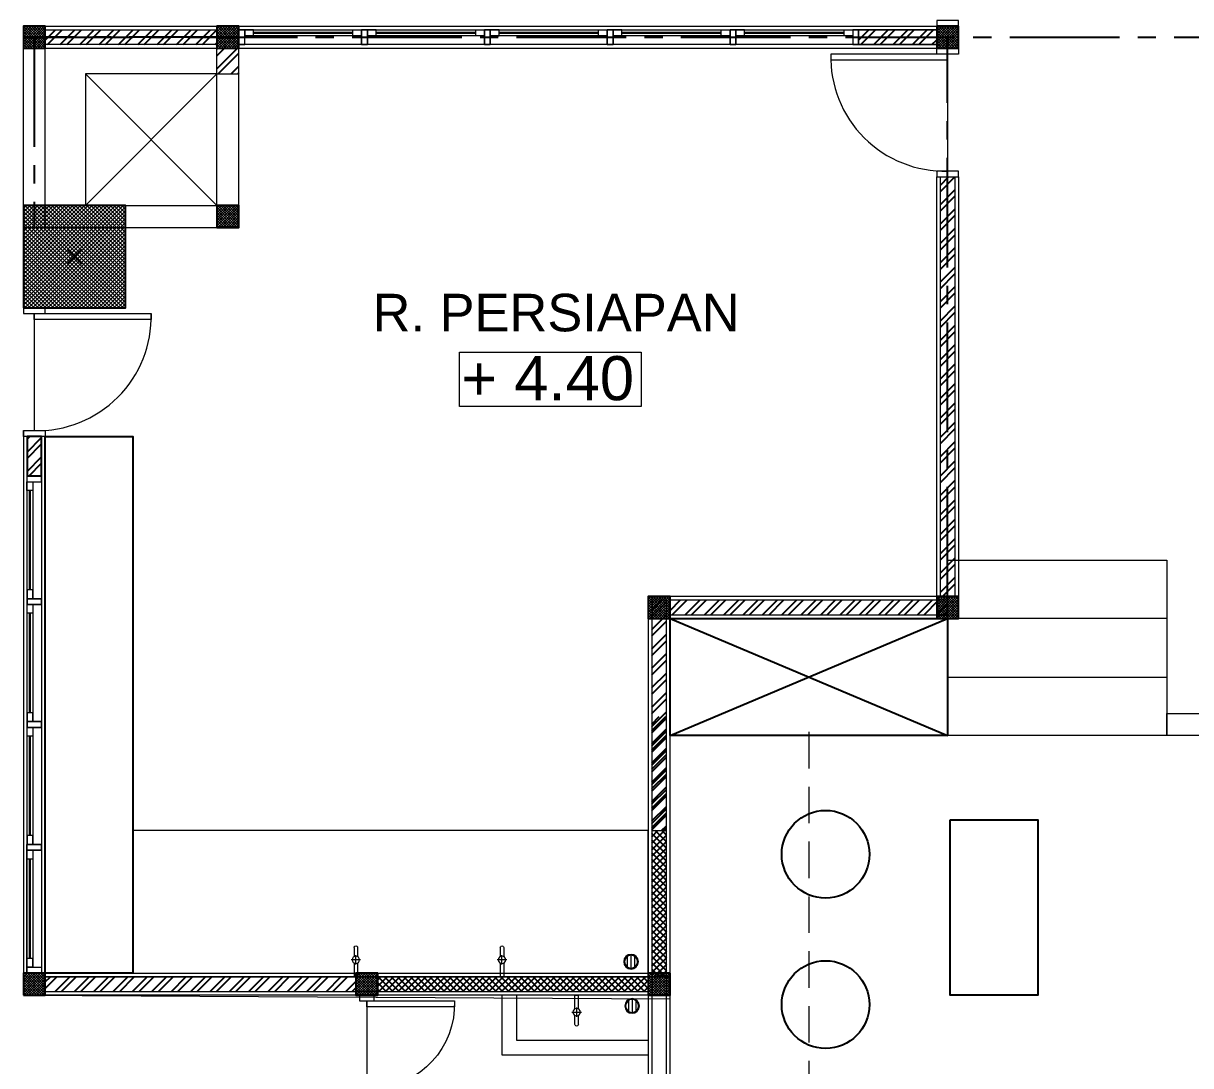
# Model space of a CAD drawing. Header units: inches. Extents: x 249 to 1192, y -18 to 440.
# Drawn here: x 259.04 to 267.02, y 212.84 to 219.97 of the extents above; entities that cross this region are included whole.
import ezdxf

# ---------------------------------------------------------------- set-up
doc = ezdxf.new("R2010")
doc.units = ezdxf.units.IN
doc.header["$MEASUREMENT"] = 0
doc.linetypes.add('CENTER2', pattern=[1.125, 0.75, -0.125, 0.125, -0.125])
doc.linetypes.add('HIDDEN', pattern=[0.375, 0.25, -0.125])
for name, color, linetype, lineweight in [('ARSIR BETON', 8, 'Continuous', 0), ('DINDING', 6, 'Continuous', 0), ('DINDING2', 137, 'Continuous', 20), ('KACA', 141, 'Continuous', 30), ('KUSEN', 16, 'Continuous', 15), ('SANITAIR', 6, 'Continuous', 9), ('TEXT (KET. RUANG)', 7, 'Continuous', 5)]:
    doc.layers.add(name, color=color, linetype=linetype, lineweight=lineweight)
for name, color, linetype in [('ARSIR DINDING', 64, 'Continuous'), ('AS', 15, 'CENTER2'), ('FURNITURE', 11, 'Continuous'), ('KOLOM', 5, 'Continuous')]:
    doc.layers.add(name, color=color, linetype=linetype)
doc.styles.get("Standard").update_dxf_attribs({"font": 'arial.ttf'})

# ---------------------------------------------------------------- blocks, each defined once
blk = doc.blocks.new('K1')
at = {"layer": 'ARSIR BETON'}
h = blk.add_hatch(dxfattribs=at)
h.set_pattern_fill('ANSI37', color=256, scale=0.15, style=0)
h.set_pattern_definition([(45, (258.3748891430789, 277.1207513811261), (-0.01325825214724776, 0.01325825214724777), []), (135, (258.3748891430789, 277.1207513811261), (-0.01325825214724777, -0.01325825214724776), [])])
h.paths.add_polyline_path([(259.1248891430789, 277.170751381126), (259.1248891430789, 277.870751381126), (258.4248891430789, 277.870751381126), (258.4248891430789, 277.170751381126)])
at = {"layer": 'KOLOM'}
blk.add_lwpolyline([(258.4248891430789, 277.170751381126), (259.1248891430789, 277.170751381126), (259.1248891430789, 277.870751381126), (258.4248891430789, 277.870751381126)], close=True, dxfattribs=at)
for points in [[(258.7248891430789, 277.5707513811261), (258.8248891430789, 277.4707513811261)], [(258.7248891430789, 277.4707513811261), (258.8248891430789, 277.5707513811261)]]:
    blk.add_lwpolyline(points, dxfattribs=at)
blk = doc.blocks.new('ELV.+4.40')
at = {"layer": 'TEXT (KET. RUANG)', "color": 1}
blk.add_lwpolyline([(5.397067376937002, 254.0859038133255), (6.639532090802845, 254.0859038133255), (6.639532090802845, 253.7128537537876), (5.397067376937002, 253.7128537537876)], close=True, dxfattribs=at)
at = {"layer": 'TEXT (KET. RUANG)'}
blk.add_text('+ 4.40', height=0.3014990433612379, dxfattribs=at).set_placement((5.408872780559818, 253.756216147584))
blk = doc.blocks.new('K2')
at = {"layer": 'ARSIR BETON'}
h = blk.add_hatch(dxfattribs=at)
h.set_pattern_fill('ANSI37', color=256, scale=0.1, style=0)
h.set_pattern_definition([(45, (-38.74362574940218, 268.0828744956948), (-0.008838834764831844, 0.008838834764831846), []), (135, (-38.74362574940218, 268.0828744956948), (-0.008838834764831846, -0.008838834764831844), [])])
h.paths.add_polyline_path([(-38.59362574940219, 268.2328744956948), (-38.74362574940218, 268.2328744956948), (-38.74362574940218, 268.0828744956948), (-38.59362574940219, 268.0828744956948)])
at = {"layer": 'KOLOM'}
blk.add_lwpolyline([(-38.74362574940218, 268.0828744956948), (-38.59362574940219, 268.0828744956948), (-38.59362574940219, 268.2328744956948), (-38.74362574940218, 268.2328744956948)], close=True, dxfattribs=at)
blk = doc.blocks.new('Skran')
for p, q in [((-0.1999999999999993, 0.01249999999999929), (-0.1381470207876845, 0.01249999999999929)), ((-0.08365951712238129, 3.552713678800501e-15), (-0.1487834406943485, 3.552713678800501e-15)), ((-0.1162214789083613, -0.03256196178598358), (-0.1162214789083613, 0.03256196178598358)), ((-0.09429593702904526, 0.01249999999999929), (0, 0.01249999999999929)), ((0, -0.01249999999999929), (0, 0.01249999999999929)), ((-0.1999999999999993, -0.01249999999999929), (-0.1381470207876845, -0.01249999999999929)), ((-0.09429593702904526, -0.01249999999999929), (0, -0.01249999999999929))]:
    blk.add_line(p, q)
blk.add_circle((-0.1162214789083649, 0), 0.02523845055972984)
blk.add_arc((-0.1999999999999993, 0), 0.01249999999999929, 89.99922536801554, 270.0007746319845)
blk = doc.blocks.new('*X38')
at = {"color": 0}
for p, q in [((18.49097112662786, 19.19259810712877), (18.5794679931022, 19.19263672117366)), ((18.49869942035578, 19.21760148161308), (18.57171788275931, 19.2176333419297)), ((18.49872123697086, 19.16760148637273), (18.57173969937415, 19.16763334668935))]:
    blk.add_line(p, q, dxfattribs=at)
blk = doc.blocks.new('SFLOOR')
for radius in [0.05, 0.0442484374487798]:
    blk.add_circle((0, 0), radius)
blk.add_blockref('*X38', (-18.53521955986502, -19.19261741415121))
blk = doc.blocks.new('p toilet')
at = {"layer": 'KUSEN'}
for points in [[(611.2182166729801, 191.392159187194), (611.2182166729801, 191.992159187194), (611.1782166729802, 191.992159187194), (611.1782166729802, 191.392159187194)], [(610.6182166729802, 191.3421591871939), (610.5782166729803, 191.3421591871939), (610.5782166729803, 191.4421591871941), (610.6182166729802, 191.4421591871941)], [(611.2582166729801, 191.3421591871939), (611.2182166729801, 191.3421591871939), (611.2182166729801, 191.4421591871941), (611.2582166729801, 191.4421591871941)]]:
    blk.add_lwpolyline(points, close=True, dxfattribs=at)
blk.add_lwpolyline([(611.2182166729801, 191.392159187194), (610.6182166729802, 191.392159187194)], dxfattribs=at)
blk.add_arc((611.1982166729802, 191.4117046417394), 0.5807990008074185, 88.02661130776657, 176.9942828482264, dxfattribs=at)
blk = doc.blocks.new('K15')
at = {"layer": 'ARSIR BETON'}
h = blk.add_hatch(dxfattribs=at)
h.set_pattern_fill('ANSI37', color=256, scale=0.1, angle=179.9999724896534, style=0)
h.set_pattern_definition([(224.9999724896533, (665.1914691677501, 113.3464416458989), (0.008838830520898542, -0.008838839008763111), []), (314.9999724896534, (665.1914691677501, 113.3464416458989), (0.008838839008763111, 0.008838830520898542), [])])
h.paths.add_polyline_path([(665.3164691677503, 113.4963508750254), (665.2664691677502, 113.4963508750255), (665.2664691677502, 113.3464416458989), (665.3164691677503, 113.3464416458989)])
h.paths.add_polyline_path([(665.2664691677502, 113.4963508750255), (665.2164691677501, 113.4963508750255), (665.2164691677501, 113.3464416458989), (665.2664691677502, 113.3464416458989)])
h.paths.add_polyline_path([(665.2164691677501, 113.4964416458989), (665.1914691677501, 113.4964416458989), (665.1914691677501, 113.3464416458989), (665.2164691677501, 113.3464416458989)])
h.paths.add_polyline_path([(665.3414691677501, 113.4964416458989), (665.31646916775, 113.4964416458989), (665.31646916775, 113.4963508750254), (665.31646916775, 113.3464416458989), (665.3414691677501, 113.3464416458989)])
at = {"layer": 'KOLOM'}
blk.add_lwpolyline([(665.1914691677501, 113.3464416458989), (665.3414691677501, 113.3464416458989), (665.3414691677501, 113.4964416458989), (665.1914691677501, 113.4964416458989)], close=True, dxfattribs=at)
blk = doc.blocks.new('TOILET LT.2')
at = {"layer": 'ARSIR DINDING'}
h = blk.add_hatch(dxfattribs=at)
h.set_pattern_fill('ANSI32', color=256, scale=0.25, style=0)
h.set_pattern_definition([(45, (652.503677726357, 115.5129115170939), (-0.06629126073623882, 0.06629126073623884), []), (45, (652.547871900107, 115.5129115170939), (-0.06629126073623882, 0.06629126073623884), [])])
h.paths.add_polyline_path([(656.628677726357, 115.6129115170939), (652.503677726357, 115.6129115170939), (652.503677726357, 115.5129115170939), (656.628677726357, 115.5129115170939)])
h.paths.add_polyline_path([(656.7536777263571, 116.6879114570757), (656.6536777263569, 116.6879115050903), (656.6536777263569, 115.6379115170939), (656.7536777263571, 115.6379115170939)])
h.paths.add_polyline_path([(656.7536776543351, 119.3379115170939), (656.6536779808342, 119.3379115050902), (656.6536777263569, 118.1379115771122), (656.7536777263571, 118.1379115290976)])
h.paths.add_polyline_path([(656.7536776543351, 122.6434324469852), (656.6536777263569, 122.6434324469852), (656.6536777263569, 121.8631331958061), (656.7536776543351, 121.8631331958061)])
h.paths.add_polyline_path([(654.6286777383623, 120.7629114132906), (654.6286777383623, 120.8629114132906), (652.5036777263571, 120.8629114132906), (652.5036777263571, 120.7629114132906)])
at = {"layer": 'DINDING'}
blk.add_lwpolyline([(656.628677726357, 120.7379114853126), (652.5036777263571, 120.7379114853126), (652.5036777263571, 120.8879113094873), (656.628677726357, 120.8879113094873)], close=True, dxfattribs=at)
for points in [[(655.6286745448448, 120.7379082132377), (655.6286745448448, 120.328811191139), (656.628674544846, 120.3288107109926)], [(655.7286745448448, 120.7379082132377), (655.7286745448448, 120.4288111431244), (656.6286742827928, 120.4288107109929)]]:
    blk.add_lwpolyline(points, dxfattribs=at)
at = {"layer": 'DINDING2'}
blk.add_lwpolyline([(652.5036777263571, 120.7629114132906), (656.628677726357, 120.7629114132906), (656.628677726357, 120.8629114132906), (652.5036777263571, 120.8629114132906)], close=True, dxfattribs=at)
at = {"rotation": 179.9999724896534}
for p in [(616.0351807679368, 388.9708045835783), (618.0351807679351, 388.9708045835783)]:
    blk.add_blockref('K2', p, dxfattribs=at)
at = {"xscale": -1, "rotation": 269.9999724896533}
blk.add_blockref('p toilet', (463.3112250099491, -490.520213291393), dxfattribs=at)
at = {"layer": 'DINDING2'}
blk.add_blockref('K15', (-12.83779144139305, 7.391469767391655), dxfattribs=at)
at = {"layer": 'SANITAIR', "xscale": -1}
for name, p, rotation in [('Skran', (656.1397066041374, 120.7379082132377), 270), ('SFLOOR', (656.5192798947979, 120.663940597462), 90)]:
    blk.add_blockref(name, p, dxfattribs=dict(at, rotation=rotation))
blk = doc.blocks.new('LANTAI 2')
at = {"layer": 'ARSIR DINDING'}
h = blk.add_hatch(dxfattribs=at)
h.set_pattern_fill('ANSI32', color=256, scale=0.25, style=0)
h.set_pattern_definition([(45, (686.9080811083895, 203.6886724047155), (-0.06629126073623882, 0.06629126073623884), []), (45, (686.9522752821396, 203.6886724047155), (-0.06629126073623882, 0.06629126073623884), [])])
h.paths.add_polyline_path([(688.0830811083895, 203.6886724047155), (686.9080811083895, 203.6886724047155), (686.9080811083895, 203.7886724047155), (688.0830811083895, 203.7886724047155)])
h = blk.add_hatch(dxfattribs=at)
h.set_pattern_fill('ANSI32', color=256, scale=0.25, style=0)
h.set_pattern_definition([(45, (692.4737908877871, 203.6886724047154), (-0.06629126073623882, 0.06629126073623884), []), (45, (692.5179850615372, 203.6886724047154), (-0.06629126073623882, 0.06629126073623884), [])])
h.paths.add_polyline_path([(693.0078262693748, 203.6886724047154), (693.0078262693748, 203.7886724047154), (692.4737908877871, 203.7886724047155), (692.4737908877871, 203.6886724047154)])
h = blk.add_hatch(dxfattribs=at)
h.set_pattern_fill('ANSI32', color=256, scale=0.25, style=0)
h.set_pattern_definition([(45, (0, 0), (-0.06629126073623882, 0.06629126073623884), []), (45, (0.04419417375, 0), (-0.06629126073623882, 0.06629126073623884), [])])
h.paths.add_polyline_path([(688.2330811083895, 203.4886724047154), (688.2330811083895, 203.6636724047154), (688.0830811083895, 203.6636724047154), (688.0830811083895, 203.4886724047154)])
h = blk.add_hatch(dxfattribs=at)
h.set_pattern_fill('ANSI32', color=256, scale=0.25, style=0)
h.set_pattern_definition([(45, (693.0328262699098, 199.9141913971899), (-0.06629126073623882, 0.06629126073623884), []), (45, (693.0770204436599, 199.9141913971899), (-0.06629126073623882, 0.06629126073623884), [])])
h.paths.add_polyline_path([(693.0328262699098, 202.7836724047156), (693.1328262661905, 202.7836724047162), (693.1328262541913, 199.9141913971899), (693.032826318268, 199.9141914452046)])
h = blk.add_hatch(dxfattribs=at)
h.set_pattern_fill('ANSI32', color=256, scale=0.25, style=0)
h.set_pattern_definition([(45, (686.783084165215, 200.7396766274498), (-0.06629126073623882, 0.06629126073623884), []), (45, (686.827278338965, 200.7396766274498), (-0.06629126073623882, 0.06629126073623884), [])])
h.paths.add_polyline_path([(686.783084165215, 200.7396766274498), (686.8830841652151, 200.7396766274498), (686.8830841652151, 201.0086724047156), (686.783084165215, 201.0086724047156)])
h = blk.add_hatch(dxfattribs=at)
h.set_pattern_fill('ANSI32', color=256, scale=0.25, style=0)
h.set_pattern_definition([(45, (686.7581802526679, 179.7143826592207), (-0.06629126073623882, 0.06629126073623884), []), (45, (686.8023744264179, 179.7143826592207), (-0.06629126073623882, 0.06629126073623884), [])])
h.paths.add_polyline_path([(691.0583127261158, 198.3136694080206), (691.1583155931023, 198.3136698552535), (691.1583085485355, 199.8888598698934), (691.0583085982786, 199.8888598698934)])
h = blk.add_hatch(dxfattribs=at)
h.set_pattern_fill('ANSI32', color=256, scale=0.25, style=0)
h.set_pattern_definition([(45, (691.1830811083894, 199.7888598698989), (-0.06629126073623882, 0.06629126073623884), []), (45, (691.2272752821394, 199.7888598698989), (-0.06629126073623882, 0.06629126073623884), [])])
edge = h.paths.add_edge_path()
edge.add_line((691.1830811083894, 199.7888598698989), (693.0828262661951, 199.7888598698989))
edge.add_line((693.0828262661951, 199.7888598698989), (693.0828262661951, 199.888859869888))
edge.add_line((693.0828262661951, 199.888859869888), (691.1830811083894, 199.888859869888))
h = blk.add_hatch(dxfattribs=at)
h.set_pattern_fill('ANSI37', color=256, scale=0.25, style=0)
h.set_pattern_definition([(45, (691.0583127261159, 197.3136660284003), (-0.02209708691207961, 0.02209708691207961), []), (135, (691.0583127261159, 197.3136660284003), (-0.02209708691207961, -0.02209708691207961), [])])
h.paths.add_polyline_path([(691.1583155931024, 198.3136698552535), (691.0583127261159, 198.3136694080206), (691.058315346657, 197.3136660284003), (691.1583200653208, 197.3136660284003)])
h = blk.add_hatch(dxfattribs=at)
h.set_pattern_fill('ANSI37', color=256, scale=0.25, style=0)
h.set_pattern_definition([(45, (689.1830811365961, 195.9386723469185), (-0.02209708691207961, 0.02209708691207961), []), (135, (689.1830811365961, 195.9386723469185), (-0.02209708691207961, -0.02209708691207961), [])])
h.paths.add_polyline_path([(691.0330811083895, 197.2136723009121), (691.0330811083895, 197.3136723009121), (689.1830811846047, 197.3136723009121), (689.1830811365961, 197.2136723009121)])
h.paths.add_polyline_path([(688.5261608468917, 192.5662660489317), (689.5230241300557, 192.5662660489317), (689.5230241300557, 192.8212511092375), (688.5261608468917, 192.8212511092375)])
for points in [[(691.1833890602983, 198.9638598698935), (693.0828262661951, 199.7638598698934)], [(691.1833951172808, 199.7638598698935), (693.0828262661951, 198.9638598698935)]]:
    blk.add_lwpolyline(points)
blk.add_lwpolyline([(691.183395117281, 199.7638598698934), (693.0828262661951, 199.7638598698934), (693.0828262661951, 198.9638598698935), (691.183395117281, 198.9638598698935)], close=True)
blk.add_lwpolyline([(686.783084165215, 200.7396766274498), (686.8830841652151, 200.7396766274498), (686.8830841652151, 201.0086724047156), (686.783084165215, 201.0086724047156)], close=True, dxfattribs=at)
at = {"layer": 'AS'}
for points in [[(686.7580810927673, 203.7386724047155), (727.4580811083894, 203.7386724047155)], [(688.2330811083895, 203.7386531620342), (686.758081092762, 203.738647309571)], [(686.8330811083895, 203.7386724047155), (686.8330866345058, 202.4386724047154)], [(693.0828263413982, 199.9141914211972), (693.0828263413982, 203.7386724047155)]]:
    blk.add_lwpolyline(points, dxfattribs=at)
at = {"layer": 'DINDING'}
for points in [[(686.7580808219828, 202.4386724047154), (686.7580811083894, 203.8136724047154), (692.8828262661951, 203.8136724047154)], [(686.7580811083894, 203.8136724047155), (693.0078262693747, 203.8136724047155)], [(686.7580811083894, 202.4386724047154), (688.2330811083895, 202.4386724047154), (688.2330811083895, 203.8136724047154)], [(687.4580811083894, 202.5886724047154), (688.0830811083895, 202.5886724047154), (688.0830811083895, 203.8136724047154)], [(686.7580810771451, 203.6636724047155), (693.0078262693747, 203.6636724047155)], [(686.9080811083895, 202.4386724047154), (686.9080811083895, 203.6636724047154), (692.732826266195, 203.6636724047154)], [(688.0830811083895, 203.4886724047154), (687.1830811083895, 202.5886724047154)], [(687.1830811083895, 203.4886724047154), (688.0830811083895, 202.5886724047154)], [(688.0830811083895, 203.4886724047154), (688.2330811083895, 203.4886724047154)], [(686.7580811083894, 201.0486724047163), (686.7580811083897, 197.1886723009121), (691.1833207361512, 197.1636660284003)], [(686.9080811083895, 201.0486724047154), (686.9080811083895, 197.3136660284003), (691.183320065321, 197.3136660284003)], [(694.5828208183436, 199.7638598698934), (693.0828262661951, 199.7638598698934), (693.0828262661951, 200.1638598698934), (694.5828208183436, 200.1638598698934)], [(691.1833946392633, 180.638669359091), (691.1833084367307, 199.9138598698934), (691.0333085327653, 199.9138598698934), (691.0333590440216, 180.638669359091)], [(691.1830811083894, 199.7638598698934), (693.0828262661951, 199.7638598698934), (693.0828262661951, 199.9138598698934), (691.18302975044, 199.9138598698934)], [(694.5828208183436, 199.7638598698934), (693.0828262661951, 199.7638598698934), (693.0828262661951, 199.3638598698934), (694.5828208183436, 199.3638598698934)], [(694.7328208183436, 198.9638598698935), (693.0828262661951, 198.9638598698935), (693.0828262661951, 199.3638598698934), (694.5828208183436, 199.3638598698934)], [(694.5818155673622, 198.9638598698935), (694.5818155673622, 199.1138598698934), (695.1071306536918, 199.1138598698934), (695.1071306536918, 191.1139287728408), (694.9571306536918, 191.1139287728408), (694.9571306536918, 198.9638598698935), (694.5818155673622, 198.9638598698935)]]:
    blk.add_lwpolyline(points, dxfattribs=at)
for points in [[(687.1830811083895, 202.5886724047154), (688.0830811083895, 202.5886724047154), (688.0830811083895, 203.4886724047154), (687.1830811083895, 203.4886724047154)], [(693.0078262693747, 202.7836724047155), (693.1578262661906, 202.7836724047163), (693.1578262661951, 199.9141913851863), (693.007826330807, 199.9141913851863)], [(694.5828208183436, 198.9638598698935), (693.0828262661951, 198.9638598698935), (693.0828262661951, 200.1638598698934), (694.5828208183436, 200.1638598698934)], [(687.5080811083845, 197.3386721971088), (691.0330811083895, 197.338672444956), (691.0333127261162, 198.3136692988638), (687.5080811083845, 198.3136692988638)]]:
    blk.add_lwpolyline(points, close=True, dxfattribs=at)
at = {"layer": 'DINDING', "linetype": 'HIDDEN'}
blk.add_lwpolyline([(692.1329536872922, 198.9888598698989), (692.1329536872922, 181.3889976757935)], dxfattribs=at)
at = {"layer": 'DINDING2'}
for points in [[(688.0830811083895, 203.6886724047155), (686.9080811083895, 203.6886724047155), (686.9080811083895, 203.7886724047155), (688.0830811083895, 203.7886724047155)], [(693.0328262699098, 202.7836724047156), (693.1328262661905, 202.7836724047162), (693.1328262541913, 199.9141913971899), (693.032826318268, 199.9141914452046)]]:
    blk.add_lwpolyline(points, close=True, dxfattribs=at)
for points in [[(693.0078262693747, 203.6886724047155), (688.2330811083895, 203.6886724047155), (688.2330811083895, 203.7886724047155), (693.0078262693747, 203.7886724047155)], [(693.0078262693747, 203.7886724047155), (692.4737908877871, 203.7886724047155), (692.4737908877871, 203.6886724047154), (693.0078262693747, 203.6886724047154)], [(691.1583946392635, 180.638669247286), (691.1583085485355, 199.8888598698934), (691.0583085982787, 199.8888598698934), (691.0583590440215, 180.6386694246043)], [(691.1830811083894, 199.7888598698989), (693.0828262661951, 199.7888598698989), (693.0828262661951, 199.888859869888), (691.1830811083894, 199.888859869888)], [(691.0583127261159, 198.3136694080206), (691.1583155931024, 198.3136698552535)]]:
    blk.add_lwpolyline(points, dxfattribs=at)
at = {"layer": 'FURNITURE'}
blk.add_lwpolyline([(686.9080811083845, 201.0086724047146), (687.5080811083845, 201.0086724047146), (687.5080811083845, 197.3386721971088), (686.9080811083845, 197.3386721971088), (686.9080811083845, 201.0086724047146)], dxfattribs=at)
at = {"layer": 'KACA'}
for points in [[(689.0130154273403, 203.7686499044257), (688.3328215622286, 203.7686499044257)], [(689.853209292452, 203.768649904426), (689.1730154273403, 203.768649904426)], [(690.6934031575637, 203.7686499044259), (690.013209292452, 203.7686499044259)], [(691.5335970226754, 203.7686499044258), (690.8534031575637, 203.7686499044258)], [(692.3737908877871, 203.7686499044257), (691.6935970226754, 203.7686499044257)], [(686.803084165215, 200.6396766274498), (686.803084165215, 199.959482762338)], [(686.803084165215, 199.799482762338), (686.803084165215, 199.1192888972262)], [(686.803084165215, 198.9592888972262), (686.803084165215, 198.2790950321144)], [(686.8030811083894, 198.1190950321144), (686.8030811083894, 197.4389011670026)]]:
    blk.add_lwpolyline(points, dxfattribs=at)
at = {"layer": 'KUSEN'}
for points in [[(693.1578263413966, 203.8136722606716), (693.1578263798081, 203.8536722606716), (693.0078263798081, 203.8536724047146), (693.0078263413966, 203.8136724047146)], [(689.1130154273403, 203.6886724047154), (688.2328215622287, 203.6886724047154), (688.2328215622287, 203.7886724047155), (689.1130154273403, 203.7886724047155)], [(688.2328215622287, 203.6886724047155), (688.2728215622286, 203.6886724047155), (688.2728215622286, 203.7886724047155), (688.2328215622287, 203.7886724047155)], [(688.2728215622286, 203.7486724047155), (688.2728215622286, 203.7886724047155), (689.0730154273404, 203.7886724047155), (689.0730154273404, 203.7486724047155)], [(689.953209292452, 203.6886724047156), (689.0730154273404, 203.6886724047156), (689.0730154273404, 203.7886724047158), (689.953209292452, 203.7886724047158)], [(689.0730154273404, 203.6886724047157), (689.1130154273403, 203.6886724047157), (689.1130154273403, 203.7886724047158), (689.0730154273404, 203.7886724047158)], [(689.0730154273404, 203.7886724047155), (689.0730154273404, 203.6886724047154), (689.1130154273403, 203.6886724047154), (689.1130154273403, 203.7886724047155)], [(689.1130154273403, 203.7486724047158), (689.1130154273403, 203.7886724047157), (689.913209292452, 203.7886724047157), (689.913209292452, 203.7486724047158)], [(690.7934031575637, 203.6886724047156), (689.913209292452, 203.6886724047156), (689.913209292452, 203.7886724047157), (690.7934031575637, 203.7886724047157)], [(689.913209292452, 203.6886724047156), (689.953209292452, 203.6886724047156), (689.953209292452, 203.7886724047157), (689.913209292452, 203.7886724047157)], [(689.913209292452, 203.7886724047158), (689.913209292452, 203.6886724047156), (689.953209292452, 203.6886724047156), (689.953209292452, 203.7886724047158)], [(689.953209292452, 203.7486724047157), (689.953209292452, 203.7886724047156), (690.7534031575638, 203.7886724047156), (690.7534031575638, 203.7486724047157)], [(691.6335970226754, 203.6886724047155), (690.7534031575638, 203.6886724047155), (690.7534031575638, 203.7886724047156), (691.6335970226754, 203.7886724047156)], [(690.7534031575638, 203.6886724047156), (690.7934031575637, 203.6886724047156), (690.7934031575637, 203.7886724047156), (690.7534031575638, 203.7886724047156)], [(690.7534031575638, 203.7886724047157), (690.7534031575638, 203.6886724047156), (690.7934031575637, 203.6886724047156), (690.7934031575637, 203.7886724047157)], [(690.7934031575637, 203.7486724047156), (690.7934031575637, 203.7886724047156), (691.5935970226755, 203.7886724047156), (691.5935970226755, 203.7486724047156)], [(692.4737908877871, 203.6886724047154), (691.5935970226755, 203.6886724047154), (691.5935970226755, 203.7886724047155), (692.4737908877871, 203.7886724047155)], [(691.5935970226755, 203.6886724047155), (691.6335970226754, 203.6886724047155), (691.6335970226754, 203.7886724047155), (691.5935970226755, 203.7886724047155)], [(691.5935970226755, 203.7886724047156), (691.5935970226755, 203.6886724047155), (691.6335970226754, 203.6886724047155), (691.6335970226754, 203.7886724047156)], [(691.6335970226754, 203.7486724047155), (691.6335970226754, 203.7886724047155), (692.4337908877872, 203.7886724047155), (692.4337908877872, 203.7486724047155)], [(692.4337908877872, 203.7886724047155), (692.4337908877872, 203.6886724047154), (692.4737908877871, 203.6886724047154), (692.4737908877871, 203.7886724047155)], [(693.1578262693747, 203.6636724047155), (693.1578262693745, 203.6236724047155), (693.0078262693745, 203.6236724047163), (693.0078262693747, 203.6636724047163)], [(693.1578262693747, 202.7836724047163), (693.1578262693745, 202.8236724047163), (693.0078262693745, 202.8236724047155), (693.0078262693747, 202.7836724047155)], [(686.7580811083894, 201.8886724047154), (686.7580811083897, 201.8486724047154), (686.9080811083896, 201.8486724047163), (686.9080811083894, 201.8886724047163)], [(686.7580811083894, 201.0086724047163), (686.7580811083897, 201.0486724047163), (686.9080811083896, 201.0486724047154), (686.9080811083894, 201.0086724047154)], [(686.7830616649252, 200.6996766274498), (686.8830616649253, 200.6996766274498), (686.8830616649253, 200.7396766274498), (686.7830616649252, 200.7396766274498)], [(686.8830841652151, 199.859482762338), (686.783084165215, 199.859482762338), (686.783084165215, 200.7396766274498), (686.8830841652151, 200.7396766274498)], [(686.783084165215, 200.7396766274498), (686.8830645821154, 200.7396766274498), (686.8830645821154, 197.3389011670026), (686.783084165215, 197.3389011670026)], [(686.8230841652149, 199.899482762338), (686.783084165215, 199.899482762338), (686.783084165215, 200.6996766274498), (686.8230841652149, 200.6996766274498)], [(686.783084165215, 199.859482762338), (686.8830841652151, 199.859482762338), (686.8830841652151, 199.899482762338), (686.783084165215, 199.899482762338)], [(686.8830841652151, 199.0192888972262), (686.783084165215, 199.0192888972262), (686.783084165215, 199.899482762338), (686.8830841652151, 199.899482762338)], [(686.783084165215, 199.899482762338), (686.8830841652151, 199.899482762338), (686.8830841652151, 199.859482762338), (686.783084165215, 199.859482762338)], [(686.8230841652149, 199.0592888972262), (686.783084165215, 199.0592888972262), (686.783084165215, 199.859482762338), (686.8230841652149, 199.859482762338)], [(686.783084165215, 199.0192888972262), (686.8830841652151, 199.0192888972262), (686.8830841652151, 199.0592888972262), (686.783084165215, 199.0592888972262)], [(686.8830841652151, 198.1790950321144), (686.783084165215, 198.1790950321144), (686.783084165215, 199.0592888972262), (686.8830841652151, 199.0592888972262)], [(686.783084165215, 199.0592888972262), (686.8830841652151, 199.0592888972262), (686.8830841652151, 199.0192888972262), (686.783084165215, 199.0192888972262)], [(686.8230841652149, 198.2190950321144), (686.783084165215, 198.2190950321144), (686.783084165215, 199.0192888972262), (686.8230841652149, 199.0192888972262)], [(686.7830811083894, 198.1790950321144), (686.8830811083895, 198.1790950321144), (686.8830811083895, 198.2190950321144), (686.7830811083894, 198.2190950321144)], [(686.8830811083895, 197.3389011670026), (686.7830811083894, 197.3389011670026), (686.7830811083894, 198.2190950321144), (686.8830811083895, 198.2190950321144)], [(686.8230811083894, 197.3789011670026), (686.7830811083894, 197.3789011670026), (686.7830811083894, 198.1790950321144), (686.8230811083894, 198.1790950321144)], [(686.783084165215, 198.2190950321144), (686.8830841652151, 198.2190950321144), (686.8830841652151, 198.1790950321144), (686.783084165215, 198.1790950321144)], [(686.7830811083894, 197.3789011670026), (686.8830811083895, 197.3789011670026), (686.8830811083895, 197.3389011670026), (686.7830811083894, 197.3389011670026)]]:
    blk.add_lwpolyline(points, close=True, dxfattribs=at)
for points in [[(688.2728215622286, 203.7486724047156), (688.3328215622286, 203.7486724047156), (688.3328215622286, 203.7886724047155), (688.2728215622286, 203.7886724047155), (688.2728215622286, 203.7486724047156)], [(689.0730154273404, 203.7486724047155), (689.0130154273403, 203.7486724047155), (689.0130154273403, 203.7886724047155), (689.0730154273404, 203.7886724047155), (689.0730154273404, 203.7486724047155)], [(689.1130154273403, 203.7486724047158), (689.1730154273403, 203.7486724047158), (689.1730154273403, 203.7886724047158), (689.1130154273403, 203.7886724047158), (689.1130154273403, 203.7486724047158)], [(689.913209292452, 203.7486724047158), (689.853209292452, 203.7486724047158), (689.853209292452, 203.7886724047157), (689.913209292452, 203.7886724047157), (689.913209292452, 203.7486724047158)], [(689.953209292452, 203.7486724047157), (690.013209292452, 203.7486724047157), (690.013209292452, 203.7886724047157), (689.953209292452, 203.7886724047157), (689.953209292452, 203.7486724047157)], [(690.7534031575638, 203.7486724047157), (690.6934031575637, 203.7486724047157), (690.6934031575637, 203.7886724047156), (690.7534031575638, 203.7886724047156), (690.7534031575638, 203.7486724047157)], [(690.7934031575637, 203.7486724047156), (690.8534031575637, 203.7486724047156), (690.8534031575637, 203.7886724047156), (690.7934031575637, 203.7886724047156), (690.7934031575637, 203.7486724047156)], [(691.5935970226755, 203.7486724047156), (691.5335970226754, 203.7486724047156), (691.5335970226754, 203.7886724047156), (691.5935970226755, 203.7886724047156), (691.5935970226755, 203.7486724047156)], [(691.6335970226754, 203.7486724047156), (691.6935970226754, 203.7486724047156), (691.6935970226754, 203.7886724047155), (691.6335970226754, 203.7886724047155), (691.6335970226754, 203.7486724047156)], [(692.4337908877872, 203.7486724047155), (692.3737908877871, 203.7486724047155), (692.3737908877871, 203.7886724047155), (692.4337908877872, 203.7886724047155), (692.4337908877872, 203.7486724047155)], [(693.0828262693744, 203.6236724047159), (692.2828262693745, 203.6236724047205), (692.2828262693743, 203.5836724047205), (693.0828262693742, 203.5836724047159), (693.0828262693744, 203.6236724047159)], [(693.0828262693744, 203.6236724047159), (693.0828262693699, 202.8236724047159)], [(686.8330811083897, 201.8486724047159), (686.8330811083943, 201.0486724047159)], [(686.8330811083897, 201.8486724047159), (687.6330811083897, 201.8486724047204), (687.6330811083899, 201.8086724047204), (686.8330811083899, 201.8086724047159), (686.8330811083897, 201.8486724047159)], [(686.8230616649251, 200.6996766274498), (686.8230616649251, 200.6396766274498), (686.7830616649252, 200.6396766274498), (686.7830616649252, 200.6996766274498), (686.8230616649251, 200.6996766274498)], [(686.8230841652149, 199.899482762338), (686.8230841652149, 199.959482762338), (686.783084165215, 199.959482762338), (686.783084165215, 199.899482762338), (686.8230841652149, 199.899482762338)], [(686.8230841652149, 199.859482762338), (686.8230841652149, 199.799482762338), (686.783084165215, 199.799482762338), (686.783084165215, 199.859482762338), (686.8230841652149, 199.859482762338)], [(686.8230841652149, 199.0592888972262), (686.8230841652149, 199.1192888972262), (686.783084165215, 199.1192888972262), (686.783084165215, 199.0592888972262), (686.8230841652149, 199.0592888972262)], [(686.8230841652149, 199.0192888972262), (686.8230841652149, 198.9592888972262), (686.783084165215, 198.9592888972262), (686.783084165215, 199.0192888972262), (686.8230841652149, 199.0192888972262)], [(686.8230841652149, 198.2190950321144), (686.8230841652149, 198.2790950321144), (686.783084165215, 198.2790950321144), (686.783084165215, 198.2190950321144), (686.8230841652149, 198.2190950321144)], [(686.8230811083894, 198.1790950321144), (686.8230811083894, 198.1190950321144), (686.7830811083894, 198.1190950321144), (686.7830811083894, 198.1790950321144), (686.8230811083894, 198.1790950321144)], [(686.8230811083894, 197.3789011670026), (686.8230811083894, 197.4389011670026), (686.7830811083894, 197.4389011670026), (686.7830811083894, 197.3789011670026), (686.8230811083894, 197.3789011670026)]]:
    blk.add_lwpolyline(points, dxfattribs=at)
for centre, start, end in [((693.0628262693743, 203.603672404716), 178.5311992852878, 271.4688007140575), ((686.8530811083898, 201.828672404716), 268.5311992859426, 1.468800714712162)]:
    blk.add_arc(centre, 0.7802563681252402, start, end, dxfattribs=at)
for p in [(725.5017068577918, -64.41920209097941), (726.8267068577917, -64.41920209097941), (726.8267068577917, -65.64420209097938)]:
    blk.add_blockref('K2', p)
at = {"rotation": 179.9999724896534}
for p in [(654.4143293109545, 471.8965687015769), (652.4398119674231, 467.9967529687565), (654.4143293109545, 467.9970844834521)]:
    blk.add_blockref('K2', p, dxfattribs=at)
at = {"layer": 'DINDING2'}
blk.add_blockref('TOILET LT.2', (34.40440338203257, 76.45076088762153), dxfattribs=at)
at = {"layer": 'KOLOM'}
blk.add_blockref('K1', (428.3331919653104, -75.28207897641059), dxfattribs=at)
at = {"layer": 'SANITAIR', "xscale": -1}
for name, p, rotation in [('Skran', (689.0331523731206, 197.3136660284003), 90), ('Skran', (690.0331523731206, 197.3136660284003), 90), ('SFLOOR', (690.9163462182487, 197.4173161743608), 270)]:
    blk.add_blockref(name, p, dxfattribs=dict(at, rotation=rotation))
at = {"layer": 'TEXT (KET. RUANG)'}
blk.add_blockref('ELV.+4.40', (684.3453677140698, -52.49948112857456), dxfattribs=at)
blk.add_text('R. PERSIAPAN', height=0.2567804213693368, dxfattribs=at).set_placement((689.147808007557, 201.7276619181903))

msp = doc.modelspace()

# ---------------------------------------------------------------- block references
msp.add_blockref('LANTAI 2', (-427.7222578490221, 16.13433859017692))

# ---------------------------------------------------------------- next in the draw order: linework, layer by layer
at = {"layer": 'FURNITURE'}
msp.add_lwpolyline([(265.37697454955, 214.5221938742353), (265.9769745495501, 214.5221938742353), (265.9769745495501, 213.3221938742354), (265.37697454955, 213.3221938742354)], close=True, dxfattribs=at)
for centre in [(264.52518223779, 214.2861779774565), (264.52518223779, 213.2582097710142)]:
    msp.add_circle(centre, 0.3, dxfattribs=at)

doc.saveas('drawing.dxf')
